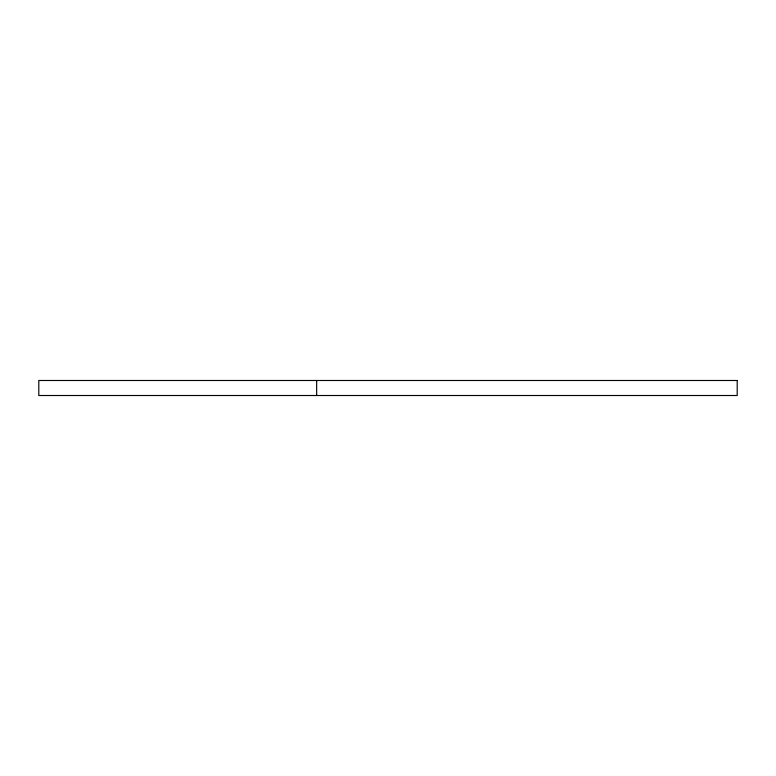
<?xml version="1.0" encoding="UTF-8"?>
<svg xmlns="http://www.w3.org/2000/svg" width="776" height="776" viewBox="0 0 776 776"><rect width="100%" height="100%" fill="white"/><g stroke="black" fill="none" stroke-linecap="round" stroke-linejoin="round"><path stroke-width="1.16" d="M316.656 380.492L316.656 395.508M737.2 380.492L38.8 380.492L38.8 395.508L737.2 395.508L737.2 380.492"/></g></svg>
